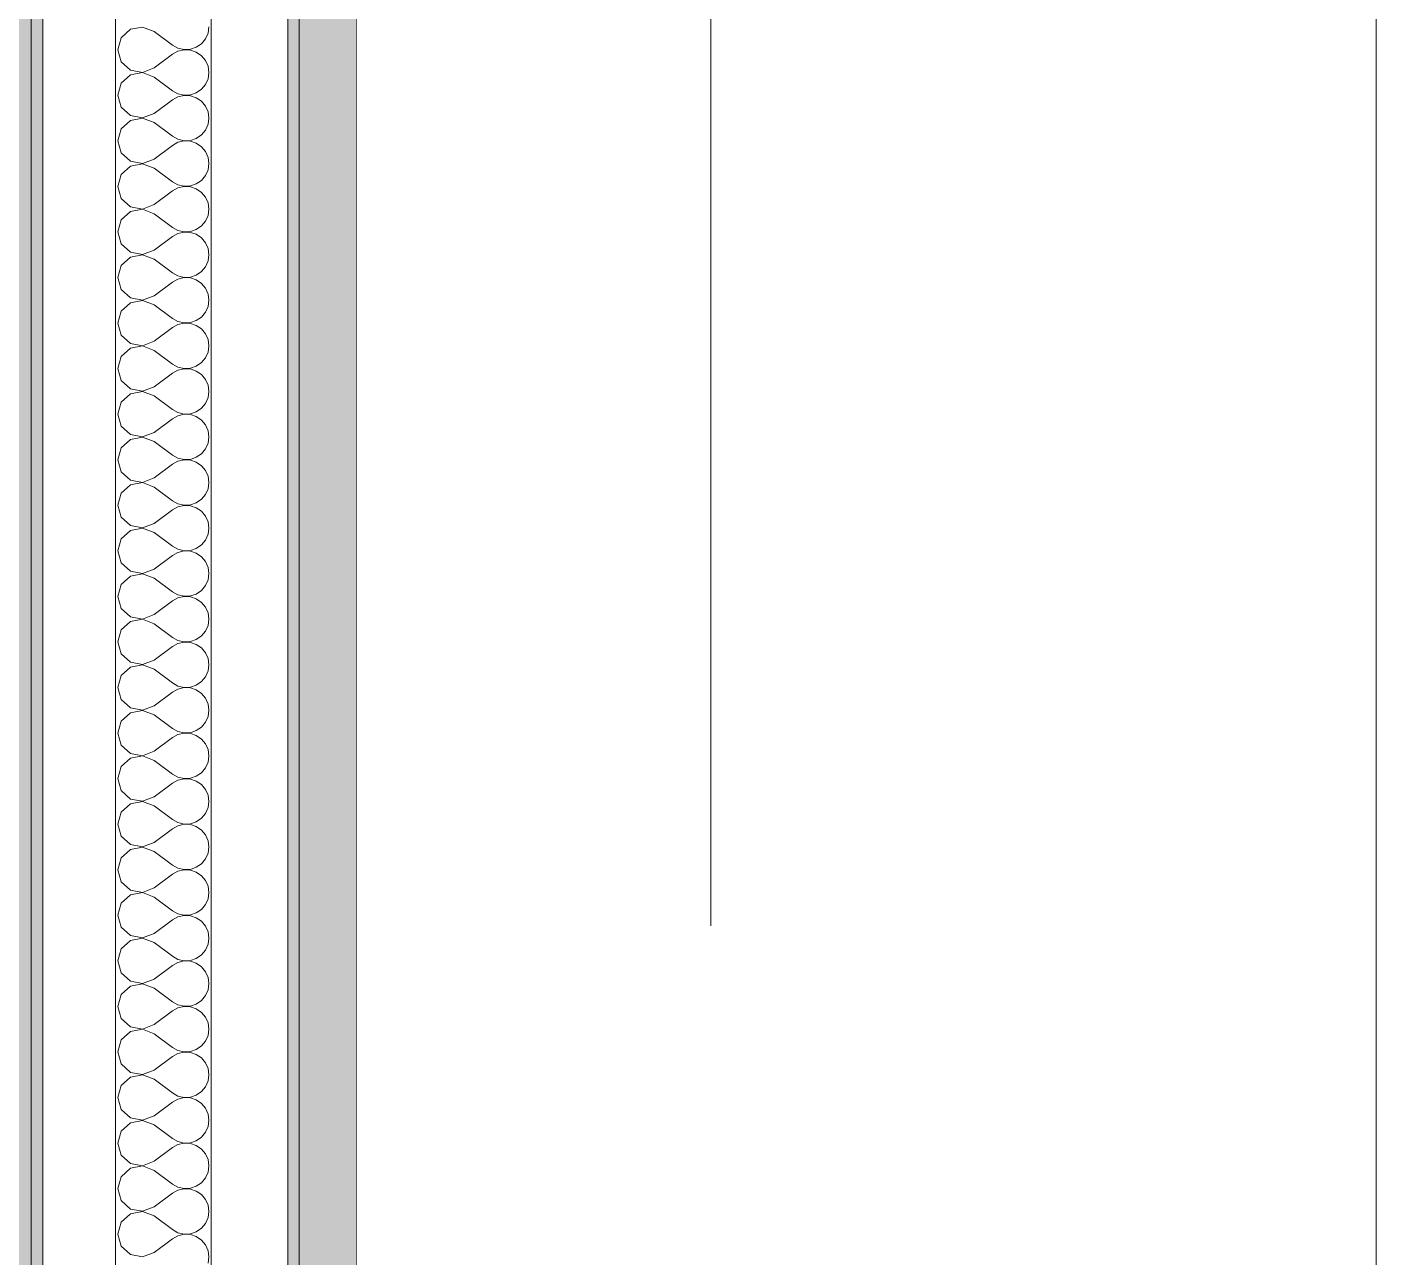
# Model space of a CAD drawing. Header units: millimetres. Extents: x -48147 to 1436659, y -488302 to 18123.
# Drawn here: x 1419576 to 1419928.4, y -476649.5 to -476328 of the extents above; entities that cross this region are included whole.
import ezdxf
from ezdxf.enums import TextEntityAlignment as Align

# ---------------------------------------------------------------- set-up
doc = ezdxf.new("R2010")
doc.units = ezdxf.units.MM
doc.header["$MEASUREMENT"] = 0
doc.linetypes.add('Double Dashed', pattern=[546.805537, 264.583325, -105.833328, 70.555556, -105.833328])
doc.linetypes.add('Wipeout_Contour', pattern=[1000, 0, -1000])
for name, color, linetype in [('A-25-M_Wall_Int', 7, 'Continuous'), ('New_A-15-MG_Structural_Grid_Phase_2', 7, 'Continuous'), ('New_A-25-M_Wall_Int', 7, 'Continuous')]:
    doc.layers.add(name, color=color, linetype=linetype)
doc.layers.add('A-25-M_Wall_Int_Pen_No__87', color=8, linetype='Continuous', lineweight=20)
doc.layers.add('New_A-25-M_Wall_Int_Pen_No__1', color=7, linetype='Continuous', lineweight=13)
doc.layers.add('New_A-15-MG_Structural_Grid_Phase_2_Pen_No__222', color=7, linetype='Continuous', lineweight=13, true_color=0x65af33)
doc.layers.add('New_A-25-M_Wall_Int_Pen_No__107', color=7, linetype='Continuous', lineweight=15, true_color=0xa6a6a6)
doc.styles.add('GENERATED_STYLE_2', font='')
doc.styles.get('GENERATED_STYLE_2').set_extended_font_data('Swis721 BT')

# ---------------------------------------------------------------- blocks, each defined once
blk = doc.blocks.new('*X360', base_point=(1424163.9, -483032.8))
at = {"layer": 'New_A-25-M_Wall_Int_Pen_No__107', "linetype": 'Continuous'}
for p, q in [((1419603, -476328.66), (1419600.6, -476330.86)), ((1419606.2, -476328.06), (1419603, -476328.66)), ((1419609.24, -476329.23), (1419606.2, -476328.06)), ((1419609.24, -476329.23), (1419614, -476332.8)), ((1419623.3, -476329.66), (1419623.52, -476328.04)), ((1419600.6, -476330.86), (1419599.71, -476333.99)), ((1419614, -476332.8), (1419615.44, -476333.59)), ((1419620.23, -476333.36), (1419621.59, -476332.43)), ((1419621.59, -476332.43), (1419622.63, -476331.16)), ((1419622.63, -476331.16), (1419623.3, -476329.66)), ((1419599.71, -476333.99), (1419600.6, -476337.12)), ((1419609.24, -476338.75), (1419614, -476335.18)), ((1419615.44, -476334.38), (1419614, -476335.18)), ((1419615.44, -476333.59), (1419617.04, -476333.96)), ((1419617.04, -476334.01), (1419615.44, -476334.38)), ((1419617.04, -476333.96), (1419618.68, -476333.88)), ((1419618.68, -476334.09), (1419617.04, -476334.01)), ((1419618.68, -476333.88), (1419620.23, -476333.36)), ((1419620.23, -476334.62), (1419618.68, -476334.09)), ((1419621.59, -476335.55), (1419620.23, -476334.62)), ((1419622.63, -476336.81), (1419621.59, -476335.55)), ((1419600.6, -476337.12), (1419603, -476339.31)), ((1419603, -476339.31), (1419606.2, -476339.92)), ((1419606.2, -476339.92), (1419609.24, -476338.75)), ((1419623.3, -476338.31), (1419622.63, -476336.81)), ((1419623.52, -476339.94), (1419623.3, -476338.31)), ((1419600.6, -476342.76), (1419599.71, -476345.89)), ((1419603, -476340.57), (1419600.6, -476342.76)), ((1419606.2, -476339.96), (1419603, -476340.57)), ((1419609.24, -476341.13), (1419606.2, -476339.96)), ((1419609.24, -476341.13), (1419614, -476344.7)), ((1419621.59, -476344.33), (1419622.63, -476343.07)), ((1419622.63, -476343.07), (1419623.3, -476341.57)), ((1419623.3, -476341.57), (1419623.52, -476339.94)), ((1419599.71, -476345.89), (1419600.6, -476349.02)), ((1419614, -476344.7), (1419615.44, -476345.5)), ((1419615.44, -476346.29), (1419614, -476347.08)), ((1419615.44, -476345.5), (1419617.04, -476345.87)), ((1419617.04, -476345.92), (1419615.44, -476346.29)), ((1419617.04, -476345.87), (1419618.68, -476345.79)), ((1419618.68, -476346), (1419617.04, -476345.92)), ((1419618.68, -476345.79), (1419620.23, -476345.26)), ((1419620.23, -476346.52), (1419618.68, -476346)), ((1419620.23, -476345.26), (1419621.59, -476344.33)), ((1419621.59, -476347.45), (1419620.23, -476346.52)), ((1419600.6, -476349.02), (1419603, -476351.22)), ((1419609.24, -476350.65), (1419614, -476347.08)), ((1419622.63, -476348.72), (1419621.59, -476347.45)), ((1419623.3, -476350.22), (1419622.63, -476348.72)), ((1419623.52, -476351.84), (1419623.3, -476350.22)), ((1419603, -476352.47), (1419600.6, -476354.67)), ((1419603, -476351.22), (1419606.2, -476351.82)), ((1419606.2, -476351.87), (1419603, -476352.47)), ((1419606.2, -476351.82), (1419609.24, -476350.65)), ((1419609.24, -476353.04), (1419606.2, -476351.87)), ((1419609.24, -476353.04), (1419614, -476356.61)), ((1419622.63, -476354.97), (1419623.3, -476353.47)), ((1419623.3, -476353.47), (1419623.52, -476351.84)), ((1419600.6, -476354.67), (1419599.71, -476357.8)), ((1419614, -476356.61), (1419615.44, -476357.4)), ((1419615.44, -476357.4), (1419617.04, -476357.77)), ((1419618.68, -476357.69), (1419620.23, -476357.17)), ((1419620.23, -476357.17), (1419621.59, -476356.24)), ((1419621.59, -476356.24), (1419622.63, -476354.97)), ((1419599.71, -476357.8), (1419600.6, -476360.93)), ((1419600.6, -476360.93), (1419603, -476363.12)), ((1419609.24, -476362.56), (1419614, -476358.99)), ((1419615.44, -476358.19), (1419614, -476358.99)), ((1419617.04, -476357.82), (1419615.44, -476358.19)), ((1419617.04, -476357.77), (1419618.68, -476357.69)), ((1419618.68, -476357.9), (1419617.04, -476357.82)), ((1419620.23, -476358.43), (1419618.68, -476357.9)), ((1419621.59, -476359.36), (1419620.23, -476358.43)), ((1419622.63, -476360.62), (1419621.59, -476359.36)), ((1419623.3, -476362.12), (1419622.63, -476360.62)), ((1419603, -476364.38), (1419600.6, -476366.57)), ((1419603, -476363.12), (1419606.2, -476363.73)), ((1419606.2, -476363.77), (1419603, -476364.38)), ((1419606.2, -476363.73), (1419609.24, -476362.56)), ((1419609.24, -476364.94), (1419606.2, -476363.77)), ((1419623.52, -476363.75), (1419623.3, -476362.12)), ((1419623.3, -476365.38), (1419623.52, -476363.75)), ((1419600.6, -476366.57), (1419599.71, -476369.7)), ((1419609.24, -476364.94), (1419614, -476368.51)), ((1419621.59, -476368.14), (1419622.63, -476366.88)), ((1419622.63, -476366.88), (1419623.3, -476365.38)), ((1419599.71, -476369.7), (1419600.6, -476372.83)), ((1419609.24, -476374.46), (1419614, -476370.89)), ((1419614, -476368.51), (1419615.44, -476369.31)), ((1419615.44, -476370.1), (1419614, -476370.89)), ((1419615.44, -476369.31), (1419617.04, -476369.68)), ((1419617.04, -476369.73), (1419615.44, -476370.1)), ((1419617.04, -476369.68), (1419618.68, -476369.6)), ((1419618.68, -476369.81), (1419617.04, -476369.73)), ((1419618.68, -476369.6), (1419620.23, -476369.07)), ((1419620.23, -476370.33), (1419618.68, -476369.81)), ((1419620.23, -476369.07), (1419621.59, -476368.14)), ((1419621.59, -476371.26), (1419620.23, -476370.33)), ((1419622.63, -476372.52), (1419621.59, -476371.26)), ((1419600.6, -476372.83), (1419603, -476375.03)), ((1419603, -476375.03), (1419606.2, -476375.63)), ((1419606.2, -476375.63), (1419609.24, -476374.46)), ((1419623.3, -476374.03), (1419622.63, -476372.52)), ((1419623.52, -476375.65), (1419623.3, -476374.03)), ((1419600.6, -476378.48), (1419599.71, -476381.61)), ((1419603, -476376.28), (1419600.6, -476378.48)), ((1419606.2, -476375.68), (1419603, -476376.28)), ((1419609.24, -476376.84), (1419606.2, -476375.68)), ((1419609.24, -476376.84), (1419614, -476380.42)), ((1419622.63, -476378.78), (1419623.3, -476377.28)), ((1419623.3, -476377.28), (1419623.52, -476375.65)), ((1419599.71, -476381.61), (1419600.6, -476384.74)), ((1419614, -476380.42), (1419615.44, -476381.21)), ((1419615.44, -476382), (1419614, -476382.8)), ((1419615.44, -476381.21), (1419617.04, -476381.58)), ((1419617.04, -476381.63), (1419615.44, -476382)), ((1419617.04, -476381.58), (1419618.68, -476381.5)), ((1419618.68, -476381.71), (1419617.04, -476381.63)), ((1419618.68, -476381.5), (1419620.23, -476380.98)), ((1419620.23, -476382.23), (1419618.68, -476381.71)), ((1419620.23, -476380.98), (1419621.59, -476380.05)), ((1419621.59, -476380.05), (1419622.63, -476378.78)), ((1419600.6, -476384.74), (1419603, -476386.93)), ((1419609.24, -476386.37), (1419614, -476382.8)), ((1419621.59, -476383.16), (1419620.23, -476382.23)), ((1419622.63, -476384.43), (1419621.59, -476383.16)), ((1419623.3, -476385.93), (1419622.63, -476384.43)), ((1419603, -476388.19), (1419600.6, -476390.38)), ((1419603, -476386.93), (1419606.2, -476387.53)), ((1419606.2, -476387.58), (1419603, -476388.19)), ((1419606.2, -476387.53), (1419609.24, -476386.37)), ((1419609.24, -476388.75), (1419606.2, -476387.58)), ((1419609.24, -476388.75), (1419614, -476392.32)), ((1419622.63, -476390.69), (1419623.3, -476389.19)), ((1419623.52, -476387.56), (1419623.3, -476385.93)), ((1419623.3, -476389.19), (1419623.52, -476387.56)), ((1419600.6, -476390.38), (1419599.71, -476393.51)), ((1419614, -476392.32), (1419615.44, -476393.12)), ((1419620.23, -476392.88), (1419621.59, -476391.95)), ((1419621.59, -476391.95), (1419622.63, -476390.69)), ((1419599.71, -476393.51), (1419600.6, -476396.64)), ((1419609.24, -476398.27), (1419614, -476394.7)), ((1419615.44, -476393.91), (1419614, -476394.7)), ((1419615.44, -476393.12), (1419617.04, -476393.49)), ((1419617.04, -476393.54), (1419615.44, -476393.91)), ((1419617.04, -476393.49), (1419618.68, -476393.41)), ((1419618.68, -476393.61), (1419617.04, -476393.54)), ((1419618.68, -476393.41), (1419620.23, -476392.88)), ((1419620.23, -476394.14), (1419618.68, -476393.61)), ((1419621.59, -476395.07), (1419620.23, -476394.14)), ((1419622.63, -476396.33), (1419621.59, -476395.07)), ((1419600.6, -476396.64), (1419603, -476398.84)), ((1419603, -476398.84), (1419606.2, -476399.44)), ((1419606.2, -476399.49), (1419603, -476400.09)), ((1419606.2, -476399.44), (1419609.24, -476398.27)), ((1419609.24, -476400.65), (1419606.2, -476399.49)), ((1419623.3, -476397.84), (1419622.63, -476396.33)), ((1419623.52, -476399.46), (1419623.3, -476397.84)), ((1419623.3, -476401.09), (1419623.52, -476399.46)), ((1419600.6, -476402.29), (1419599.71, -476405.42)), ((1419603, -476400.09), (1419600.6, -476402.29)), ((1419609.24, -476400.65), (1419614, -476404.23)), ((1419621.59, -476403.86), (1419622.63, -476402.59)), ((1419622.63, -476402.59), (1419623.3, -476401.09)), ((1419599.71, -476405.42), (1419600.6, -476408.55)), ((1419609.24, -476410.18), (1419614, -476406.61)), ((1419614, -476404.23), (1419615.44, -476405.02)), ((1419615.44, -476405.81), (1419614, -476406.61)), ((1419615.44, -476405.02), (1419617.04, -476405.39)), ((1419617.04, -476405.44), (1419615.44, -476405.81)), ((1419617.04, -476405.39), (1419618.68, -476405.31)), ((1419618.68, -476405.52), (1419617.04, -476405.44)), ((1419618.68, -476405.31), (1419620.23, -476404.79)), ((1419620.23, -476406.04), (1419618.68, -476405.52)), ((1419620.23, -476404.79), (1419621.59, -476403.86)), ((1419621.59, -476406.97), (1419620.23, -476406.04)), ((1419600.6, -476408.55), (1419603, -476410.74)), ((1419606.2, -476411.34), (1419609.24, -476410.18)), ((1419622.63, -476408.24), (1419621.59, -476406.97)), ((1419623.3, -476409.74), (1419622.63, -476408.24)), ((1419623.52, -476411.37), (1419623.3, -476409.74)), ((1419603, -476412), (1419600.6, -476414.19)), ((1419603, -476410.74), (1419606.2, -476411.34)), ((1419606.2, -476411.39), (1419603, -476412)), ((1419609.24, -476412.56), (1419606.2, -476411.39)), ((1419609.24, -476412.56), (1419614, -476416.13)), ((1419622.63, -476414.5), (1419623.3, -476412.99)), ((1419623.3, -476412.99), (1419623.52, -476411.37)), ((1419600.6, -476414.19), (1419599.71, -476417.32)), ((1419599.71, -476417.32), (1419600.6, -476420.45)), ((1419614, -476416.13), (1419615.44, -476416.92)), ((1419615.44, -476416.92), (1419617.04, -476417.3)), ((1419617.04, -476417.34), (1419615.44, -476417.72)), ((1419617.04, -476417.3), (1419618.68, -476417.22)), ((1419618.68, -476417.42), (1419617.04, -476417.34)), ((1419618.68, -476417.22), (1419620.23, -476416.69)), ((1419620.23, -476417.95), (1419618.68, -476417.42)), ((1419620.23, -476416.69), (1419621.59, -476415.76)), ((1419621.59, -476415.76), (1419622.63, -476414.5)), ((1419600.6, -476420.45), (1419603, -476422.64)), ((1419609.24, -476422.08), (1419614, -476418.51)), ((1419615.44, -476417.72), (1419614, -476418.51)), ((1419621.59, -476418.88), (1419620.23, -476417.95)), ((1419622.63, -476420.14), (1419621.59, -476418.88)), ((1419623.3, -476421.65), (1419622.63, -476420.14)), ((1419603, -476423.9), (1419600.6, -476426.1)), ((1419603, -476422.64), (1419606.2, -476423.25)), ((1419606.2, -476423.3), (1419603, -476423.9)), ((1419606.2, -476423.25), (1419609.24, -476422.08)), ((1419609.24, -476424.46), (1419606.2, -476423.3)), ((1419609.24, -476424.46), (1419614, -476428.04)), ((1419623.52, -476423.27), (1419623.3, -476421.65)), ((1419623.3, -476424.9), (1419623.52, -476423.27)), ((1419600.6, -476426.1), (1419599.71, -476429.23)), ((1419620.23, -476428.6), (1419621.59, -476427.67)), ((1419621.59, -476427.67), (1419622.63, -476426.4)), ((1419622.63, -476426.4), (1419623.3, -476424.9)), ((1419599.71, -476429.23), (1419600.6, -476432.35)), ((1419609.24, -476433.99), (1419614, -476430.42)), ((1419614, -476428.04), (1419615.44, -476428.83)), ((1419615.44, -476429.62), (1419614, -476430.42)), ((1419615.44, -476428.83), (1419617.04, -476429.2)), ((1419617.04, -476429.25), (1419615.44, -476429.62)), ((1419617.04, -476429.2), (1419618.68, -476429.12)), ((1419618.68, -476429.33), (1419617.04, -476429.25)), ((1419618.68, -476429.12), (1419620.23, -476428.6)), ((1419620.23, -476429.85), (1419618.68, -476429.33)), ((1419621.59, -476430.78), (1419620.23, -476429.85)), ((1419622.63, -476432.05), (1419621.59, -476430.78)), ((1419600.6, -476432.35), (1419603, -476434.55)), ((1419603, -476434.55), (1419606.2, -476435.15)), ((1419606.2, -476435.15), (1419609.24, -476433.99)), ((1419623.3, -476433.55), (1419622.63, -476432.05)), ((1419623.52, -476435.18), (1419623.3, -476433.55)), ((1419600.6, -476438), (1419599.71, -476441.13)), ((1419603, -476435.81), (1419600.6, -476438)), ((1419606.2, -476435.2), (1419603, -476435.81)), ((1419609.24, -476436.37), (1419606.2, -476435.2)), ((1419609.24, -476436.37), (1419614, -476439.94)), ((1419621.59, -476439.57), (1419622.63, -476438.31)), ((1419622.63, -476438.31), (1419623.3, -476436.8)), ((1419623.3, -476436.8), (1419623.52, -476435.18)), ((1419599.71, -476441.13), (1419600.6, -476444.26)), ((1419614, -476439.94), (1419615.44, -476440.73)), ((1419615.44, -476441.53), (1419614, -476442.32)), ((1419615.44, -476440.73), (1419617.04, -476441.11)), ((1419617.04, -476441.15), (1419615.44, -476441.53)), ((1419617.04, -476441.11), (1419618.68, -476441.03)), ((1419618.68, -476441.23), (1419617.04, -476441.15)), ((1419618.68, -476441.03), (1419620.23, -476440.5)), ((1419620.23, -476441.76), (1419618.68, -476441.23)), ((1419620.23, -476440.5), (1419621.59, -476439.57)), ((1419621.59, -476442.69), (1419620.23, -476441.76)), ((1419600.6, -476444.26), (1419603, -476446.45)), ((1419609.24, -476445.89), (1419614, -476442.32)), ((1419622.63, -476443.95), (1419621.59, -476442.69)), ((1419623.3, -476445.46), (1419622.63, -476443.95)), ((1419623.52, -476447.08), (1419623.3, -476445.46)), ((1419603, -476447.71), (1419600.6, -476449.91)), ((1419603, -476446.45), (1419606.2, -476447.06)), ((1419606.2, -476447.11), (1419603, -476447.71)), ((1419606.2, -476447.06), (1419609.24, -476445.89)), ((1419609.24, -476448.27), (1419606.2, -476447.11)), ((1419609.24, -476448.27), (1419614, -476451.84)), ((1419622.63, -476450.21), (1419623.3, -476448.71)), ((1419623.3, -476448.71), (1419623.52, -476447.08)), ((1419600.6, -476449.91), (1419599.71, -476453.04)), ((1419614, -476451.84), (1419615.44, -476452.64)), ((1419615.44, -476452.64), (1419617.04, -476453.01)), ((1419618.68, -476452.93), (1419620.23, -476452.41)), ((1419620.23, -476452.41), (1419621.59, -476451.48)), ((1419621.59, -476451.48), (1419622.63, -476450.21)), ((1419599.71, -476453.04), (1419600.6, -476456.16)), ((1419600.6, -476456.16), (1419603, -476458.36)), ((1419609.24, -476457.8), (1419614, -476454.23)), ((1419615.44, -476453.43), (1419614, -476454.23)), ((1419617.04, -476453.06), (1419615.44, -476453.43)), ((1419617.04, -476453.01), (1419618.68, -476452.93)), ((1419618.68, -476453.14), (1419617.04, -476453.06)), ((1419620.23, -476453.66), (1419618.68, -476453.14)), ((1419621.59, -476454.59), (1419620.23, -476453.66)), ((1419622.63, -476455.86), (1419621.59, -476454.59)), ((1419623.3, -476457.36), (1419622.63, -476455.86)), ((1419603, -476459.62), (1419600.6, -476461.81)), ((1419603, -476458.36), (1419606.2, -476458.96)), ((1419606.2, -476459.01), (1419603, -476459.62)), ((1419606.2, -476458.96), (1419609.24, -476457.8)), ((1419609.24, -476460.18), (1419606.2, -476459.01)), ((1419623.52, -476458.99), (1419623.3, -476457.36)), ((1419623.3, -476460.61), (1419623.52, -476458.99)), ((1419600.6, -476461.81), (1419599.71, -476464.94)), ((1419609.24, -476460.18), (1419614, -476463.75)), ((1419621.59, -476463.38), (1419622.63, -476462.12)), ((1419622.63, -476462.12), (1419623.3, -476460.61)), ((1419599.71, -476464.94), (1419600.6, -476468.07)), ((1419609.24, -476469.7), (1419614, -476466.13)), ((1419614, -476463.75), (1419615.44, -476464.54)), ((1419615.44, -476465.34), (1419614, -476466.13)), ((1419615.44, -476464.54), (1419617.04, -476464.92)), ((1419617.04, -476464.96), (1419615.44, -476465.34)), ((1419617.04, -476464.92), (1419618.68, -476464.84)), ((1419618.68, -476465.04), (1419617.04, -476464.96)), ((1419618.68, -476464.84), (1419620.23, -476464.31)), ((1419620.23, -476465.57), (1419618.68, -476465.04)), ((1419620.23, -476464.31), (1419621.59, -476463.38)), ((1419621.59, -476466.5), (1419620.23, -476465.57)), ((1419622.63, -476467.76), (1419621.59, -476466.5)), ((1419600.6, -476468.07), (1419603, -476470.26)), ((1419603, -476470.26), (1419606.2, -476470.87)), ((1419606.2, -476470.87), (1419609.24, -476469.7)), ((1419623.3, -476469.27), (1419622.63, -476467.76)), ((1419623.52, -476470.89), (1419623.3, -476469.27)), ((1419600.6, -476473.72), (1419599.71, -476476.84)), ((1419603, -476471.52), (1419600.6, -476473.72)), ((1419606.2, -476470.92), (1419603, -476471.52)), ((1419609.24, -476472.08), (1419606.2, -476470.92)), ((1419609.24, -476472.08), (1419614, -476475.65)), ((1419622.63, -476474.02), (1419623.3, -476472.52)), ((1419623.3, -476472.52), (1419623.52, -476470.89)), ((1419599.71, -476476.84), (1419600.6, -476479.97)), ((1419614, -476475.65), (1419615.44, -476476.45)), ((1419615.44, -476477.24), (1419614, -476478.04)), ((1419615.44, -476476.45), (1419617.04, -476476.82)), ((1419617.04, -476476.87), (1419615.44, -476477.24)), ((1419617.04, -476476.82), (1419618.68, -476476.74)), ((1419618.68, -476476.95), (1419617.04, -476476.87)), ((1419618.68, -476476.74), (1419620.23, -476476.22)), ((1419620.23, -476477.47), (1419618.68, -476476.95)), ((1419620.23, -476476.22), (1419621.59, -476475.29)), ((1419621.59, -476475.29), (1419622.63, -476474.02)), ((1419600.6, -476479.97), (1419603, -476482.17)), ((1419609.24, -476481.61), (1419614, -476478.04)), ((1419621.59, -476478.4), (1419620.23, -476477.47)), ((1419622.63, -476479.67), (1419621.59, -476478.4)), ((1419623.3, -476481.17), (1419622.63, -476479.67)), ((1419603, -476483.43), (1419600.6, -476485.62)), ((1419603, -476482.17), (1419606.2, -476482.77)), ((1419606.2, -476482.82), (1419603, -476483.43)), ((1419606.2, -476482.77), (1419609.24, -476481.61)), ((1419609.24, -476483.99), (1419606.2, -476482.82)), ((1419609.24, -476483.99), (1419614, -476487.56)), ((1419622.63, -476485.93), (1419623.3, -476484.42)), ((1419623.52, -476482.8), (1419623.3, -476481.17)), ((1419623.3, -476484.42), (1419623.52, -476482.8)), ((1419600.6, -476485.62), (1419599.71, -476488.75)), ((1419614, -476487.56), (1419615.44, -476488.35)), ((1419620.23, -476488.12), (1419621.59, -476487.19)), ((1419621.59, -476487.19), (1419622.63, -476485.93)), ((1419599.71, -476488.75), (1419600.6, -476491.88)), ((1419609.24, -476493.51), (1419614, -476489.94)), ((1419615.44, -476489.15), (1419614, -476489.94)), ((1419615.44, -476488.35), (1419617.04, -476488.73)), ((1419617.04, -476488.77), (1419615.44, -476489.15)), ((1419617.04, -476488.73), (1419618.68, -476488.65)), ((1419618.68, -476488.85), (1419617.04, -476488.77)), ((1419618.68, -476488.65), (1419620.23, -476488.12)), ((1419620.23, -476489.38), (1419618.68, -476488.85)), ((1419621.59, -476490.31), (1419620.23, -476489.38)), ((1419622.63, -476491.57), (1419621.59, -476490.31)), ((1419600.6, -476491.88), (1419603, -476494.07)), ((1419603, -476494.07), (1419606.2, -476494.68)), ((1419606.2, -476494.73), (1419603, -476495.33)), ((1419606.2, -476494.68), (1419609.24, -476493.51)), ((1419609.24, -476495.89), (1419606.2, -476494.73)), ((1419623.3, -476493.08), (1419622.63, -476491.57)), ((1419623.52, -476494.7), (1419623.3, -476493.08)), ((1419623.3, -476496.33), (1419623.52, -476494.7)), ((1419600.6, -476497.52), (1419599.71, -476500.65)), ((1419603, -476495.33), (1419600.6, -476497.52)), ((1419609.24, -476495.89), (1419614, -476499.46)), ((1419621.59, -476499.1), (1419622.63, -476497.83)), ((1419622.63, -476497.83), (1419623.3, -476496.33)), ((1419599.71, -476500.65), (1419600.6, -476503.78)), ((1419609.24, -476505.42), (1419614, -476501.84)), ((1419614, -476499.46), (1419615.44, -476500.26)), ((1419615.44, -476501.05), (1419614, -476501.84)), ((1419615.44, -476500.26), (1419617.04, -476500.63)), ((1419617.04, -476500.68), (1419615.44, -476501.05)), ((1419617.04, -476500.63), (1419618.68, -476500.55)), ((1419618.68, -476500.76), (1419617.04, -476500.68)), ((1419618.68, -476500.55), (1419620.23, -476500.03)), ((1419620.23, -476501.28), (1419618.68, -476500.76)), ((1419620.23, -476500.03), (1419621.59, -476499.1)), ((1419621.59, -476502.21), (1419620.23, -476501.28)), ((1419600.6, -476503.78), (1419603, -476505.98)), ((1419606.2, -476506.58), (1419609.24, -476505.42)), ((1419622.63, -476503.48), (1419621.59, -476502.21)), ((1419623.3, -476504.98), (1419622.63, -476503.48)), ((1419623.52, -476506.61), (1419623.3, -476504.98)), ((1419603, -476507.23), (1419600.6, -476509.43)), ((1419603, -476505.98), (1419606.2, -476506.58)), ((1419606.2, -476506.63), (1419603, -476507.23)), ((1419609.24, -476507.8), (1419606.2, -476506.63)), ((1419609.24, -476507.8), (1419614, -476511.37)), ((1419622.63, -476509.74), (1419623.3, -476508.23)), ((1419623.3, -476508.23), (1419623.52, -476506.61)), ((1419600.6, -476509.43), (1419599.71, -476512.56)), ((1419599.71, -476512.56), (1419600.6, -476515.69)), ((1419614, -476511.37), (1419615.44, -476512.16)), ((1419615.44, -476512.16), (1419617.04, -476512.53)), ((1419617.04, -476512.58), (1419615.44, -476512.95)), ((1419617.04, -476512.53), (1419618.68, -476512.46)), ((1419618.68, -476512.66), (1419617.04, -476512.58)), ((1419618.68, -476512.46), (1419620.23, -476511.93)), ((1419620.23, -476511.93), (1419621.59, -476511)), ((1419621.59, -476511), (1419622.63, -476509.74)), ((1419600.6, -476515.69), (1419603, -476517.88)), ((1419609.24, -476517.32), (1419614, -476513.75)), ((1419615.44, -476512.95), (1419614, -476513.75)), ((1419620.23, -476513.19), (1419618.68, -476512.66)), ((1419621.59, -476514.12), (1419620.23, -476513.19)), ((1419622.63, -476515.38), (1419621.59, -476514.12)), ((1419623.3, -476516.88), (1419622.63, -476515.38)), ((1419603, -476519.14), (1419600.6, -476521.33)), ((1419603, -476517.88), (1419606.2, -476518.49)), ((1419606.2, -476518.54), (1419603, -476519.14)), ((1419606.2, -476518.49), (1419609.24, -476517.32)), ((1419609.24, -476519.7), (1419606.2, -476518.54)), ((1419623.52, -476518.51), (1419623.3, -476516.88)), ((1419623.3, -476520.14), (1419623.52, -476518.51)), ((1419600.6, -476521.33), (1419599.71, -476524.46)), ((1419609.24, -476519.7), (1419614, -476523.27)), ((1419620.23, -476523.84), (1419621.59, -476522.91)), ((1419621.59, -476522.91), (1419622.63, -476521.64)), ((1419622.63, -476521.64), (1419623.3, -476520.14)), ((1419599.71, -476524.46), (1419600.6, -476527.59)), ((1419609.24, -476529.23), (1419614, -476525.65)), ((1419614, -476523.27), (1419615.44, -476524.07)), ((1419615.44, -476524.86), (1419614, -476525.65)), ((1419615.44, -476524.07), (1419617.04, -476524.44)), ((1419617.04, -476524.49), (1419615.44, -476524.86)), ((1419617.04, -476524.44), (1419618.68, -476524.36)), ((1419618.68, -476524.57), (1419617.04, -476524.49)), ((1419618.68, -476524.36), (1419620.23, -476523.84)), ((1419620.23, -476525.09), (1419618.68, -476524.57)), ((1419621.59, -476526.02), (1419620.23, -476525.09)), ((1419622.63, -476527.29), (1419621.59, -476526.02)), ((1419600.6, -476527.59), (1419603, -476529.79)), ((1419603, -476529.79), (1419606.2, -476530.39)), ((1419606.2, -476530.39), (1419609.24, -476529.23)), ((1419623.3, -476528.79), (1419622.63, -476527.29)), ((1419623.52, -476530.42), (1419623.3, -476528.79)), ((1419600.6, -476533.24), (1419599.71, -476536.37)), ((1419603, -476531.04), (1419600.6, -476533.24)), ((1419606.2, -476530.44), (1419603, -476531.04)), ((1419609.24, -476531.61), (1419606.2, -476530.44)), ((1419609.24, -476531.61), (1419614, -476535.18)), ((1419621.59, -476534.81), (1419622.63, -476533.55)), ((1419622.63, -476533.55), (1419623.3, -476532.04)), ((1419623.3, -476532.04), (1419623.52, -476530.42)), ((1419599.71, -476536.37), (1419600.6, -476539.5)), ((1419614, -476535.18), (1419615.44, -476535.97)), ((1419615.44, -476536.76), (1419614, -476537.56)), ((1419615.44, -476535.97), (1419617.04, -476536.34)), ((1419617.04, -476536.39), (1419615.44, -476536.76)), ((1419617.04, -476536.34), (1419618.68, -476536.26)), ((1419618.68, -476536.47), (1419617.04, -476536.39)), ((1419618.68, -476536.26), (1419620.23, -476535.74)), ((1419620.23, -476537), (1419618.68, -476536.47)), ((1419620.23, -476535.74), (1419621.59, -476534.81)), ((1419621.59, -476537.93), (1419620.23, -476537)), ((1419600.6, -476539.5), (1419603, -476541.69)), ((1419609.24, -476541.13), (1419614, -476537.56)), ((1419622.63, -476539.19), (1419621.59, -476537.93)), ((1419623.3, -476540.69), (1419622.63, -476539.19)), ((1419623.52, -476542.32), (1419623.3, -476540.69)), ((1419603, -476542.95), (1419600.6, -476545.14)), ((1419603, -476541.69), (1419606.2, -476542.3)), ((1419606.2, -476542.34), (1419603, -476542.95)), ((1419606.2, -476542.3), (1419609.24, -476541.13)), ((1419609.24, -476543.51), (1419606.2, -476542.34)), ((1419609.24, -476543.51), (1419614, -476547.08)), ((1419622.63, -476545.45), (1419623.3, -476543.95)), ((1419623.3, -476543.95), (1419623.52, -476542.32)), ((1419600.6, -476545.14), (1419599.71, -476548.27)), ((1419614, -476547.08), (1419615.44, -476547.88)), ((1419618.68, -476548.17), (1419620.23, -476547.64)), ((1419620.23, -476547.64), (1419621.59, -476546.71)), ((1419621.59, -476546.71), (1419622.63, -476545.45)), ((1419599.71, -476548.27), (1419600.6, -476551.4)), ((1419609.24, -476553.04), (1419614, -476549.46)), ((1419615.44, -476548.67), (1419614, -476549.46)), ((1419615.44, -476547.88), (1419617.04, -476548.25)), ((1419617.04, -476548.3), (1419615.44, -476548.67)), ((1419617.04, -476548.25), (1419618.68, -476548.17)), ((1419618.68, -476548.38), (1419617.04, -476548.3)), ((1419620.23, -476548.9), (1419618.68, -476548.38)), ((1419621.59, -476549.83), (1419620.23, -476548.9)), ((1419622.63, -476551.1), (1419621.59, -476549.83)), ((1419623.3, -476552.6), (1419622.63, -476551.1)), ((1419600.6, -476551.4), (1419603, -476553.6)), ((1419603, -476554.85), (1419600.6, -476557.05)), ((1419603, -476553.6), (1419606.2, -476554.2)), ((1419606.2, -476554.25), (1419603, -476554.85)), ((1419606.2, -476554.2), (1419609.24, -476553.04)), ((1419609.24, -476555.42), (1419606.2, -476554.25)), ((1419623.52, -476554.23), (1419623.3, -476552.6)), ((1419623.3, -476555.85), (1419623.52, -476554.23)), ((1419600.6, -476557.05), (1419599.71, -476560.18)), ((1419609.24, -476555.42), (1419614, -476558.99)), ((1419621.59, -476558.62), (1419622.63, -476557.35)), ((1419622.63, -476557.35), (1419623.3, -476555.85)), ((1419599.71, -476560.18), (1419600.6, -476563.31)), ((1419609.24, -476564.94), (1419614, -476561.37)), ((1419614, -476558.99), (1419615.44, -476559.78)), ((1419615.44, -476560.57), (1419614, -476561.37)), ((1419615.44, -476559.78), (1419617.04, -476560.15)), ((1419617.04, -476560.2), (1419615.44, -476560.57)), ((1419617.04, -476560.15), (1419618.68, -476560.07)), ((1419618.68, -476560.28), (1419617.04, -476560.2)), ((1419618.68, -476560.07), (1419620.23, -476559.55)), ((1419620.23, -476560.81), (1419618.68, -476560.28)), ((1419620.23, -476559.55), (1419621.59, -476558.62)), ((1419621.59, -476561.74), (1419620.23, -476560.81)), ((1419622.63, -476563), (1419621.59, -476561.74)), ((1419600.6, -476563.31), (1419603, -476565.5)), ((1419606.2, -476566.11), (1419609.24, -476564.94)), ((1419623.3, -476564.5), (1419622.63, -476563)), ((1419623.52, -476566.13), (1419623.3, -476564.5)), ((1419600.6, -476568.95), (1419599.71, -476572.08)), ((1419603, -476566.76), (1419600.6, -476568.95)), ((1419603, -476565.5), (1419606.2, -476566.11)), ((1419606.2, -476566.15), (1419603, -476566.76)), ((1419609.24, -476567.32), (1419606.2, -476566.15)), ((1419609.24, -476567.32), (1419614, -476570.89)), ((1419622.63, -476569.26), (1419623.3, -476567.76)), ((1419623.3, -476567.76), (1419623.52, -476566.13)), ((1419599.71, -476572.08), (1419600.6, -476575.21)), ((1419614, -476570.89), (1419615.44, -476571.69)), ((1419615.44, -476572.48), (1419614, -476573.27)), ((1419615.44, -476571.69), (1419617.04, -476572.06)), ((1419617.04, -476572.11), (1419615.44, -476572.48)), ((1419617.04, -476572.06), (1419618.68, -476571.98)), ((1419618.68, -476572.19), (1419617.04, -476572.11)), ((1419618.68, -476571.98), (1419620.23, -476571.45)), ((1419620.23, -476572.71), (1419618.68, -476572.19)), ((1419620.23, -476571.45), (1419621.59, -476570.52)), ((1419621.59, -476570.52), (1419622.63, -476569.26)), ((1419600.6, -476575.21), (1419603, -476577.41)), ((1419609.24, -476576.84), (1419614, -476573.27)), ((1419621.59, -476573.64), (1419620.23, -476572.71)), ((1419622.63, -476574.91), (1419621.59, -476573.64)), ((1419623.3, -476576.41), (1419622.63, -476574.91)), ((1419603, -476578.66), (1419600.6, -476580.86)), ((1419603, -476577.41), (1419606.2, -476578.01)), ((1419606.2, -476578.06), (1419603, -476578.66)), ((1419606.2, -476578.01), (1419609.24, -476576.84)), ((1419609.24, -476579.23), (1419606.2, -476578.06)), ((1419609.24, -476579.23), (1419614, -476582.8)), ((1419623.52, -476578.04), (1419623.3, -476576.41)), ((1419623.3, -476579.66), (1419623.52, -476578.04)), ((1419600.6, -476580.86), (1419599.71, -476583.99)), ((1419614, -476582.8), (1419615.44, -476583.59)), ((1419620.23, -476583.36), (1419621.59, -476582.43)), ((1419621.59, -476582.43), (1419622.63, -476581.16)), ((1419622.63, -476581.16), (1419623.3, -476579.66)), ((1419599.71, -476583.99), (1419600.6, -476587.12)), ((1419609.24, -476588.75), (1419614, -476585.18)), ((1419615.44, -476584.38), (1419614, -476585.18)), ((1419615.44, -476583.59), (1419617.04, -476583.96)), ((1419617.04, -476584.01), (1419615.44, -476584.38)), ((1419617.04, -476583.96), (1419618.68, -476583.88)), ((1419618.68, -476584.09), (1419617.04, -476584.01)), ((1419618.68, -476583.88), (1419620.23, -476583.36)), ((1419620.23, -476584.62), (1419618.68, -476584.09)), ((1419621.59, -476585.55), (1419620.23, -476584.62)), ((1419622.63, -476586.81), (1419621.59, -476585.55)), ((1419600.6, -476587.12), (1419603, -476589.31)), ((1419603, -476589.31), (1419606.2, -476589.92)), ((1419606.2, -476589.96), (1419603, -476590.57)), ((1419606.2, -476589.92), (1419609.24, -476588.75)), ((1419609.24, -476591.13), (1419606.2, -476589.96)), ((1419623.3, -476588.31), (1419622.63, -476586.81)), ((1419623.52, -476589.94), (1419623.3, -476588.31)), ((1419623.3, -476591.57), (1419623.52, -476589.94)), ((1419600.6, -476592.76), (1419599.71, -476595.89)), ((1419603, -476590.57), (1419600.6, -476592.76)), ((1419609.24, -476591.13), (1419614, -476594.7)), ((1419621.59, -476594.33), (1419622.63, -476593.07)), ((1419622.63, -476593.07), (1419623.3, -476591.57)), ((1419599.71, -476595.89), (1419600.6, -476599.02)), ((1419609.24, -476600.65), (1419614, -476597.08)), ((1419614, -476594.7), (1419615.44, -476595.5)), ((1419615.44, -476596.29), (1419614, -476597.08)), ((1419615.44, -476595.5), (1419617.04, -476595.87)), ((1419617.04, -476595.92), (1419615.44, -476596.29)), ((1419617.04, -476595.87), (1419618.68, -476595.79)), ((1419618.68, -476596), (1419617.04, -476595.92)), ((1419618.68, -476595.79), (1419620.23, -476595.26)), ((1419620.23, -476596.52), (1419618.68, -476596)), ((1419620.23, -476595.26), (1419621.59, -476594.33)), ((1419621.59, -476597.45), (1419620.23, -476596.52)), ((1419600.6, -476599.02), (1419603, -476601.22)), ((1419606.2, -476601.82), (1419609.24, -476600.65)), ((1419622.63, -476598.72), (1419621.59, -476597.45)), ((1419623.3, -476600.22), (1419622.63, -476598.72)), ((1419623.52, -476601.84), (1419623.3, -476600.22)), ((1419603, -476602.47), (1419600.6, -476604.67)), ((1419603, -476601.22), (1419606.2, -476601.82)), ((1419606.2, -476601.87), (1419603, -476602.47)), ((1419609.24, -476603.04), (1419606.2, -476601.87)), ((1419609.24, -476603.04), (1419614, -476606.61)), ((1419622.63, -476604.97), (1419623.3, -476603.47)), ((1419623.3, -476603.47), (1419623.52, -476601.84)), ((1419600.6, -476604.67), (1419599.71, -476607.8)), ((1419614, -476606.61), (1419615.44, -476607.4)), ((1419615.44, -476607.4), (1419617.04, -476607.77)), ((1419617.04, -476607.77), (1419618.68, -476607.69)), ((1419618.68, -476607.69), (1419620.23, -476607.17)), ((1419620.23, -476607.17), (1419621.59, -476606.24)), ((1419621.59, -476606.24), (1419622.63, -476604.97)), ((1419599.71, -476607.8), (1419600.6, -476610.93)), ((1419600.6, -476610.93), (1419603, -476613.12)), ((1419609.24, -476612.56), (1419614, -476608.99)), ((1419615.44, -476608.19), (1419614, -476608.99)), ((1419617.04, -476607.82), (1419615.44, -476608.19)), ((1419618.68, -476607.9), (1419617.04, -476607.82)), ((1419620.23, -476608.43), (1419618.68, -476607.9)), ((1419621.59, -476609.36), (1419620.23, -476608.43)), ((1419622.63, -476610.62), (1419621.59, -476609.36)), ((1419623.3, -476612.12), (1419622.63, -476610.62)), ((1419603, -476614.38), (1419600.6, -476616.57)), ((1419603, -476613.12), (1419606.2, -476613.73)), ((1419606.2, -476613.77), (1419603, -476614.38)), ((1419606.2, -476613.73), (1419609.24, -476612.56)), ((1419609.24, -476614.94), (1419606.2, -476613.77)), ((1419623.52, -476613.75), (1419623.3, -476612.12)), ((1419623.3, -476615.38), (1419623.52, -476613.75)), ((1419600.6, -476616.57), (1419599.71, -476619.7)), ((1419609.24, -476614.94), (1419614, -476618.51)), ((1419620.23, -476619.07), (1419621.59, -476618.14)), ((1419621.59, -476618.14), (1419622.63, -476616.88)), ((1419622.63, -476616.88), (1419623.3, -476615.38)), ((1419599.71, -476619.7), (1419600.6, -476622.83)), ((1419609.24, -476624.46), (1419614, -476620.89)), ((1419614, -476618.51), (1419615.44, -476619.31)), ((1419615.44, -476620.1), (1419614, -476620.89)), ((1419615.44, -476619.31), (1419617.04, -476619.68)), ((1419617.04, -476619.73), (1419615.44, -476620.1)), ((1419617.04, -476619.68), (1419618.68, -476619.6)), ((1419618.68, -476619.81), (1419617.04, -476619.73)), ((1419618.68, -476619.6), (1419620.23, -476619.07)), ((1419620.23, -476620.33), (1419618.68, -476619.81)), ((1419621.59, -476621.26), (1419620.23, -476620.33)), ((1419622.63, -476622.52), (1419621.59, -476621.26)), ((1419600.6, -476622.83), (1419603, -476625.03)), ((1419603, -476625.03), (1419606.2, -476625.63)), ((1419606.2, -476625.63), (1419609.24, -476624.46)), ((1419623.3, -476624.03), (1419622.63, -476622.52)), ((1419623.52, -476625.65), (1419623.3, -476624.03)), ((1419600.6, -476628.48), (1419599.71, -476631.61)), ((1419603, -476626.28), (1419600.6, -476628.48)), ((1419606.2, -476625.68), (1419603, -476626.28)), ((1419609.24, -476626.84), (1419606.2, -476625.68)), ((1419609.24, -476626.84), (1419614, -476630.42)), ((1419621.59, -476630.05), (1419622.63, -476628.78)), ((1419622.63, -476628.78), (1419623.3, -476627.28)), ((1419623.3, -476627.28), (1419623.52, -476625.65)), ((1419599.71, -476631.61), (1419600.6, -476634.74)), ((1419614, -476630.42), (1419615.44, -476631.21)), ((1419615.44, -476632), (1419614, -476632.8)), ((1419615.44, -476631.21), (1419617.04, -476631.58)), ((1419617.04, -476631.63), (1419615.44, -476632)), ((1419617.04, -476631.58), (1419618.68, -476631.5)), ((1419618.68, -476631.71), (1419617.04, -476631.63)), ((1419618.68, -476631.5), (1419620.23, -476630.98)), ((1419620.23, -476632.23), (1419618.68, -476631.71)), ((1419620.23, -476630.98), (1419621.59, -476630.05)), ((1419621.59, -476633.16), (1419620.23, -476632.23)), ((1419600.6, -476634.74), (1419603, -476636.93)), ((1419609.24, -476636.37), (1419614, -476632.8)), ((1419622.63, -476634.43), (1419621.59, -476633.16)), ((1419623.3, -476635.93), (1419622.63, -476634.43)), ((1419623.52, -476637.56), (1419623.3, -476635.93)), ((1419603, -476638.19), (1419600.6, -476640.38)), ((1419603, -476636.93), (1419606.2, -476637.53)), ((1419606.2, -476637.58), (1419603, -476638.19)), ((1419606.2, -476637.53), (1419609.24, -476636.37)), ((1419609.24, -476638.75), (1419606.2, -476637.58)), ((1419609.24, -476638.75), (1419614, -476642.32)), ((1419622.63, -476640.69), (1419623.3, -476639.19)), ((1419623.3, -476639.19), (1419623.52, -476637.56)), ((1419600.6, -476640.38), (1419599.71, -476643.51)), ((1419614, -476642.32), (1419615.44, -476643.12)), ((1419618.68, -476643.41), (1419620.23, -476642.88)), ((1419620.23, -476642.88), (1419621.59, -476641.95)), ((1419621.59, -476641.95), (1419622.63, -476640.69)), ((1419599.71, -476643.51), (1419600.6, -476646.64)), ((1419609.24, -476648.27), (1419614, -476644.7)), ((1419615.44, -476643.91), (1419614, -476644.7)), ((1419615.44, -476643.12), (1419617.04, -476643.49)), ((1419617.04, -476643.54), (1419615.44, -476643.91)), ((1419617.04, -476643.49), (1419618.68, -476643.41)), ((1419618.68, -476643.61), (1419617.04, -476643.54)), ((1419620.23, -476644.14), (1419618.68, -476643.61)), ((1419621.59, -476645.07), (1419620.23, -476644.14)), ((1419622.63, -476646.33), (1419621.59, -476645.07)), ((1419623.3, -476647.84), (1419622.63, -476646.33)), ((1419600.6, -476646.64), (1419603, -476648.84)), ((1419603, -476648.84), (1419606.2, -476649.44)), ((1419606.2, -476649.44), (1419609.24, -476648.27)), ((1419623.52, -476649.46), (1419623.3, -476647.84)), ((1419623.3, -476651.09), (1419623.52, -476649.46))]:
    blk.add_line(p, q, dxfattribs=at)
blk = doc.blocks.new('Section Elem_332_2', base_point=(1424163.9, -483032.8))
at = {"layer": 'New_A-25-M_Wall_Int_Pen_No__107', "linetype": 'Continuous'}
for points in [[(1419562.12, -475382.8), (1419562.12, -478982.8), (1419577.12, -478982.8), (1419577.12, -475382.8)], [(1419647.12, -478982.8), (1419662.12, -478982.8), (1419662.12, -475382.8), (1419647.12, -475382.8)]]:
    blk.add_hatch(color=256, dxfattribs=at).paths.add_polyline_path(points)
at = {"layer": 'New_A-25-M_Wall_Int_Pen_No__107', "linetype": 'Continuous', "lineweight": 0, "true_color": 0x535353}
blk.add_hatch(color=251, dxfattribs=at).paths.add_polyline_path([(1419644.12, -478982.8), (1419647.12, -478982.8), (1419647.12, -475382.8), (1419644.12, -475382.8)])
at = {"layer": 'New_A-25-M_Wall_Int_Pen_No__1', "linetype": 'Continuous'}
for p, q in [((1419577.12, -475382.8), (1419577.12, -478982.8)), ((1419647.12, -475382.8), (1419647.12, -478982.8)), ((1419662.12, -476007.8), (1419662.12, -478982.8))]:
    blk.add_line(p, q, dxfattribs=at)
at = {"color": 254, "linetype": 'Wipeout_Contour', "lineweight": 0, "ltscale": 5990749.355573635}
blk.add_wipeout([(1419624.12, -478982.8), (1419644.12, -478982.8), (1419644.12, -475382.8), (1419624.12, -475382.8)], dxfattribs=at).dxf.layer = 'New_A-25-M_Wall_Int'
at = {"layer": 'New_A-25-M_Wall_Int_Pen_No__1', "linetype": 'Continuous'}
blk.add_line((1419644.12, -475382.8), (1419644.12, -478982.8), dxfattribs=at)
at = {"color": 254, "linetype": 'Wipeout_Contour', "lineweight": 0, "ltscale": 5990664.046063169}
blk.add_wipeout([(1419599.12, -478982.8), (1419624.12, -478982.8), (1419624.12, -475382.8), (1419599.12, -475382.8)], dxfattribs=at).dxf.layer = 'New_A-25-M_Wall_Int'
at = {"layer": 'New_A-25-M_Wall_Int_Pen_No__1', "linetype": 'Continuous'}
blk.add_line((1419624.12, -475382.8), (1419624.12, -478982.8), dxfattribs=at)
at = {"layer": 'New_A-25-M_Wall_Int'}
blk.add_blockref('*X360', (1424163.9, -483032.8), dxfattribs=at)
at = {"color": 254, "linetype": 'Wipeout_Contour', "lineweight": 0, "ltscale": 5990580.632433724}
blk.add_wipeout([(1419580.12, -478982.8), (1419599.12, -478982.8), (1419599.12, -475382.8), (1419580.12, -475382.8)], dxfattribs=at).dxf.layer = 'New_A-25-M_Wall_Int'
at = {"layer": 'New_A-25-M_Wall_Int_Pen_No__107', "linetype": 'Continuous', "lineweight": 0, "true_color": 0x535353}
blk.add_hatch(color=251, dxfattribs=at).paths.add_polyline_path([(1419577.12, -478982.8), (1419580.12, -478982.8), (1419580.12, -475382.8), (1419577.12, -475382.8)])
at = {"layer": 'New_A-25-M_Wall_Int_Pen_No__1', "linetype": 'Continuous'}
for p, q in [((1419580.12, -475382.8), (1419580.12, -478982.8)), ((1419599.12, -475382.8), (1419599.12, -478982.8))]:
    blk.add_line(p, q, dxfattribs=at)
blk = doc.blocks.new('Section Elem_406_2', base_point=(1424163.9, -483032.8))
at = {"color": 254, "linetype": 'Wipeout_Contour', "lineweight": 0, "ltscale": 5992233.927010693}
blk.add_wipeout([(1419928.44, -476007.8), (1419913.44, -476007.8), (1419913.44, -478982.8), (1419928.44, -478982.8)], dxfattribs=at).dxf.layer = 'A-25-M_Wall_Int'
at = {"layer": 'A-25-M_Wall_Int_Pen_No__87', "linetype": 'Continuous'}
blk.add_line((1419928.44, -476007.8), (1419928.44, -478982.8), dxfattribs=at)
blk = doc.blocks.new('Section Elem_407_2', base_point=(1424163.9, -483032.8))
at = {"color": 254, "linetype": 'Wipeout_Contour', "lineweight": 0, "ltscale": 5991729.077195933}
blk.add_wipeout([(1419662.12, -476007.8), (1419662.12, -478982.8), (1419913.44, -478982.8), (1419913.44, -476007.8)], dxfattribs=at).dxf.layer = 'A-25-M_Wall_Int'
blk = doc.blocks.new('Standard grid marker[3]_2', base_point=(1419754.62, -461628.17))
at = {"layer": 'New_A-15-MG_Structural_Grid_Phase_2_Pen_No__222', "linetype": 'Double Dashed'}
blk.add_line((1419754.62, -462628.17), (1419754.62, -486032.8), dxfattribs=at)
at = {"layer": 'New_A-15-MG_Structural_Grid_Phase_2_Pen_No__222', "style": 'GENERATED_STYLE_2'}
for tag, p in [('AC_MarkerText_1_0', (1419754.62, -461357.58)), ('AC_MarkerText_1_1', (1419754.62, -487262.21))]:
    blk.add_attdef(tag, text='', height=175, rotation=360, dxfattribs=at).set_placement(p, align=Align.MIDDLE_CENTER)

msp = doc.modelspace()

# ---------------------------------------------------------------- block references
at = {"layer": 'A-25-M_Wall_Int'}
msp.add_blockref('Section Elem_406_2', (1424163.9, -483032.8), dxfattribs=at)
at = {"layer": 'New_A-25-M_Wall_Int'}
msp.add_blockref('Section Elem_332_2', (1424163.9, -483032.8), dxfattribs=at)

# ---------------------------------------------------------------- next in the draw order: block references
at = {"layer": 'A-25-M_Wall_Int'}
msp.add_blockref('Section Elem_407_2', (1424163.9, -483032.8), dxfattribs=at)

# ---------------------------------------------------------------- next in the draw order: block references
at = {"layer": 'New_A-15-MG_Structural_Grid_Phase_2', "color": 8, "linetype": 'Continuous', "lineweight": 15}
msp.add_blockref('Standard grid marker[3]_2', (1419754.62, -461628.17), dxfattribs=at)

doc.saveas('drawing.dxf')
